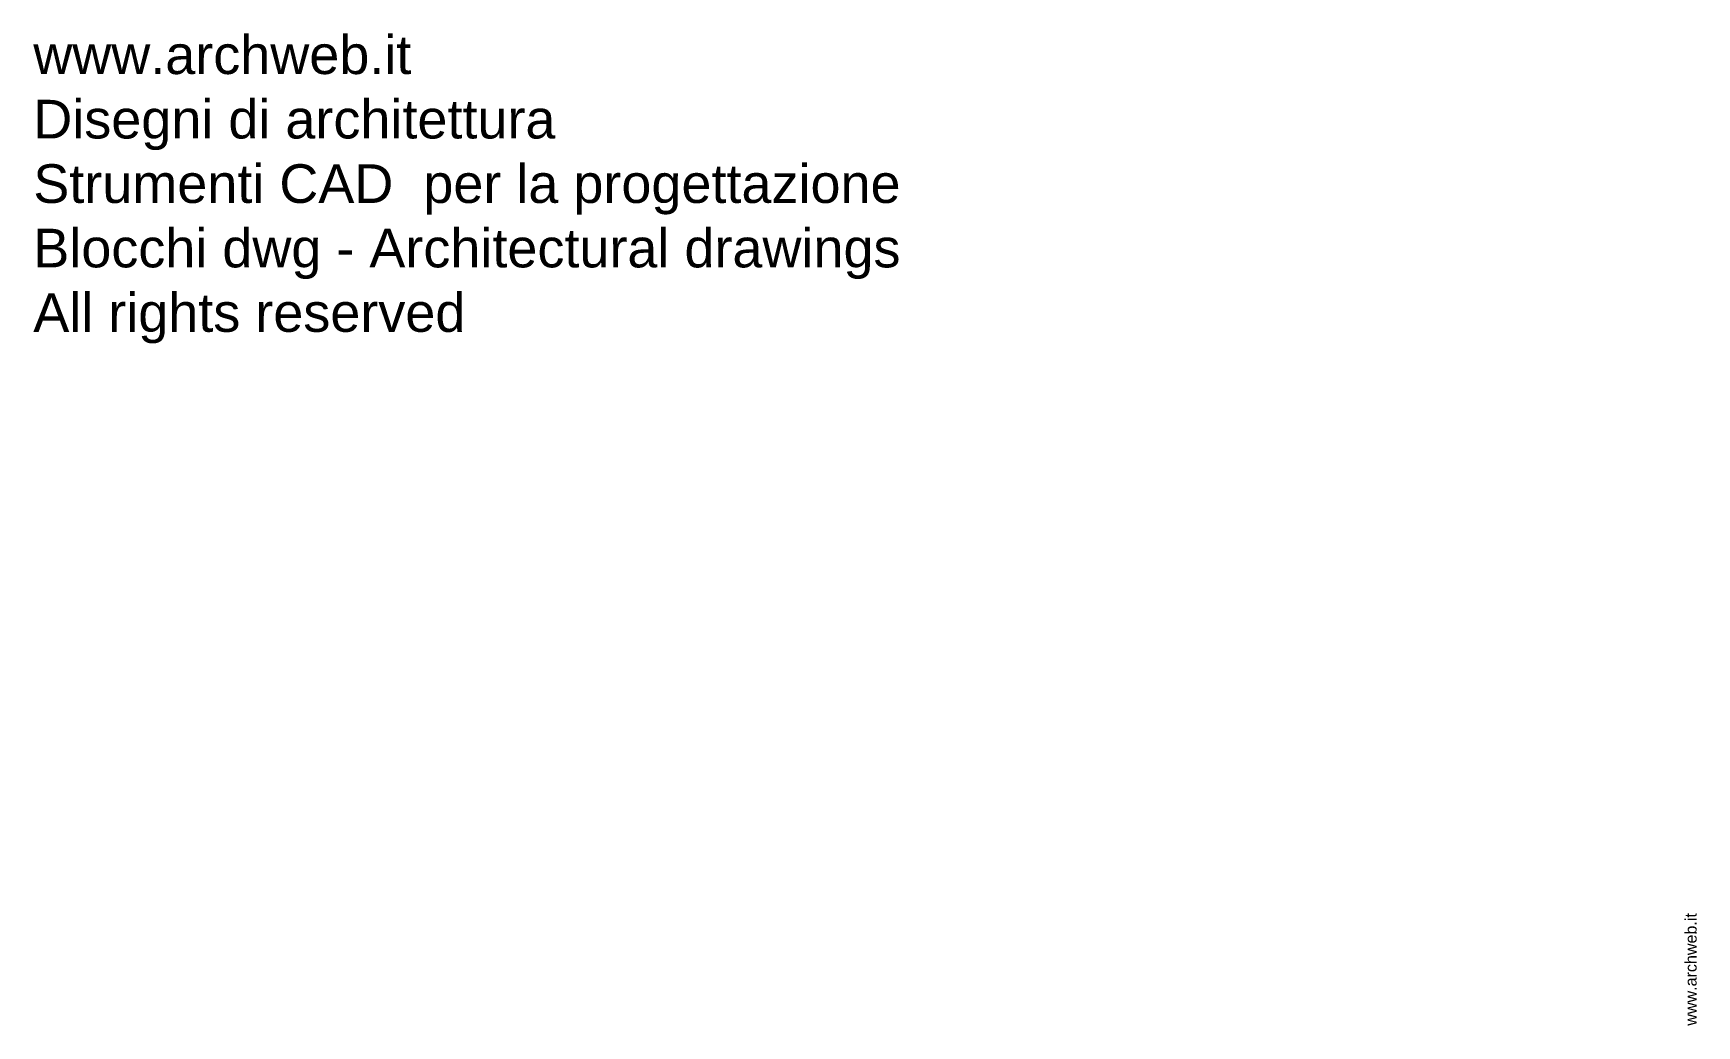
# Paper-space layout 'Layout1' of a CAD drawing. Header units: millimetres. Extents: x 111 to 291, y 8 to 115.
import ezdxf

# ---------------------------------------------------------------- set-up
doc = ezdxf.new("R2010")
doc.units = ezdxf.units.MM
doc.styles.get("Standard").update_dxf_attribs({"font": 'arial.ttf'})

psp = doc.layouts.get("Layout1")

# ---------------------------------------------------------------- texts
at = {"color": 7, "true_color": 0xffffff}
psp.add_text('www.archweb.it', height=1.25, rotation=90, dxfattribs=at).set_placement((291.33, 7.61))
at = {"color": 252, "insert": (110.59, 115.19), "char_height": 4.2, "width": 206.5714, "attachment_point": 1}
psp.add_mtext('www.archweb.it\\PDisegni di architettura\\PStrumenti CAD  per la progettazione\\PBlocchi dwg - Architectural drawings\\PAll rights reserved', dxfattribs=at)

doc.saveas('drawing.dxf')
